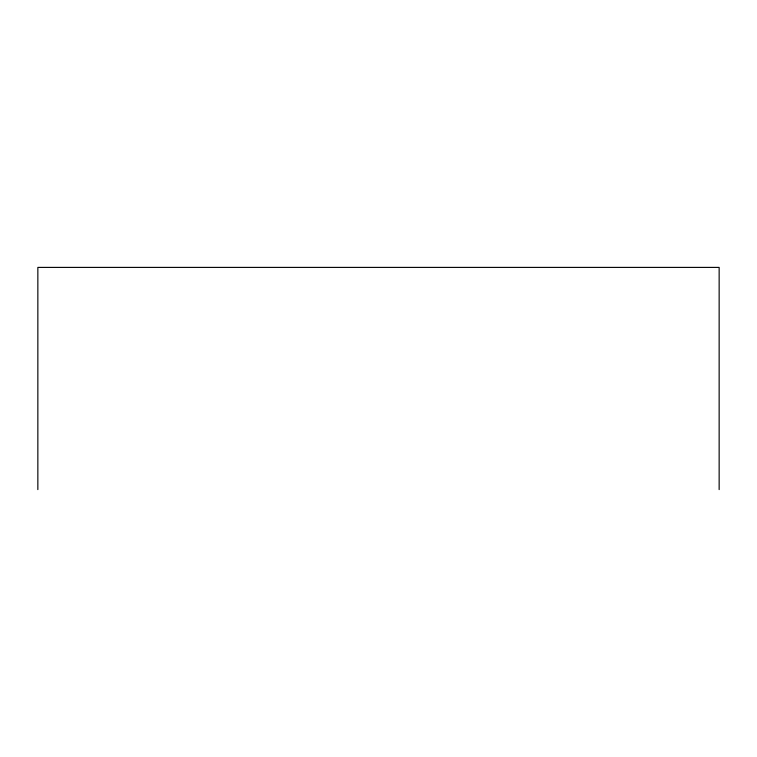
<?xml version="1.0" encoding="UTF-8"?>
<svg xmlns="http://www.w3.org/2000/svg" width="757" height="757" viewBox="0 0 757 757"><rect width="100%" height="100%" fill="white"/><g stroke="black" fill="none" stroke-linecap="round" stroke-linejoin="round"><path stroke-width="1.14" d="M719.15 489.599L719.15 267.401L37.85 267.401L37.85 489.599"/></g></svg>
